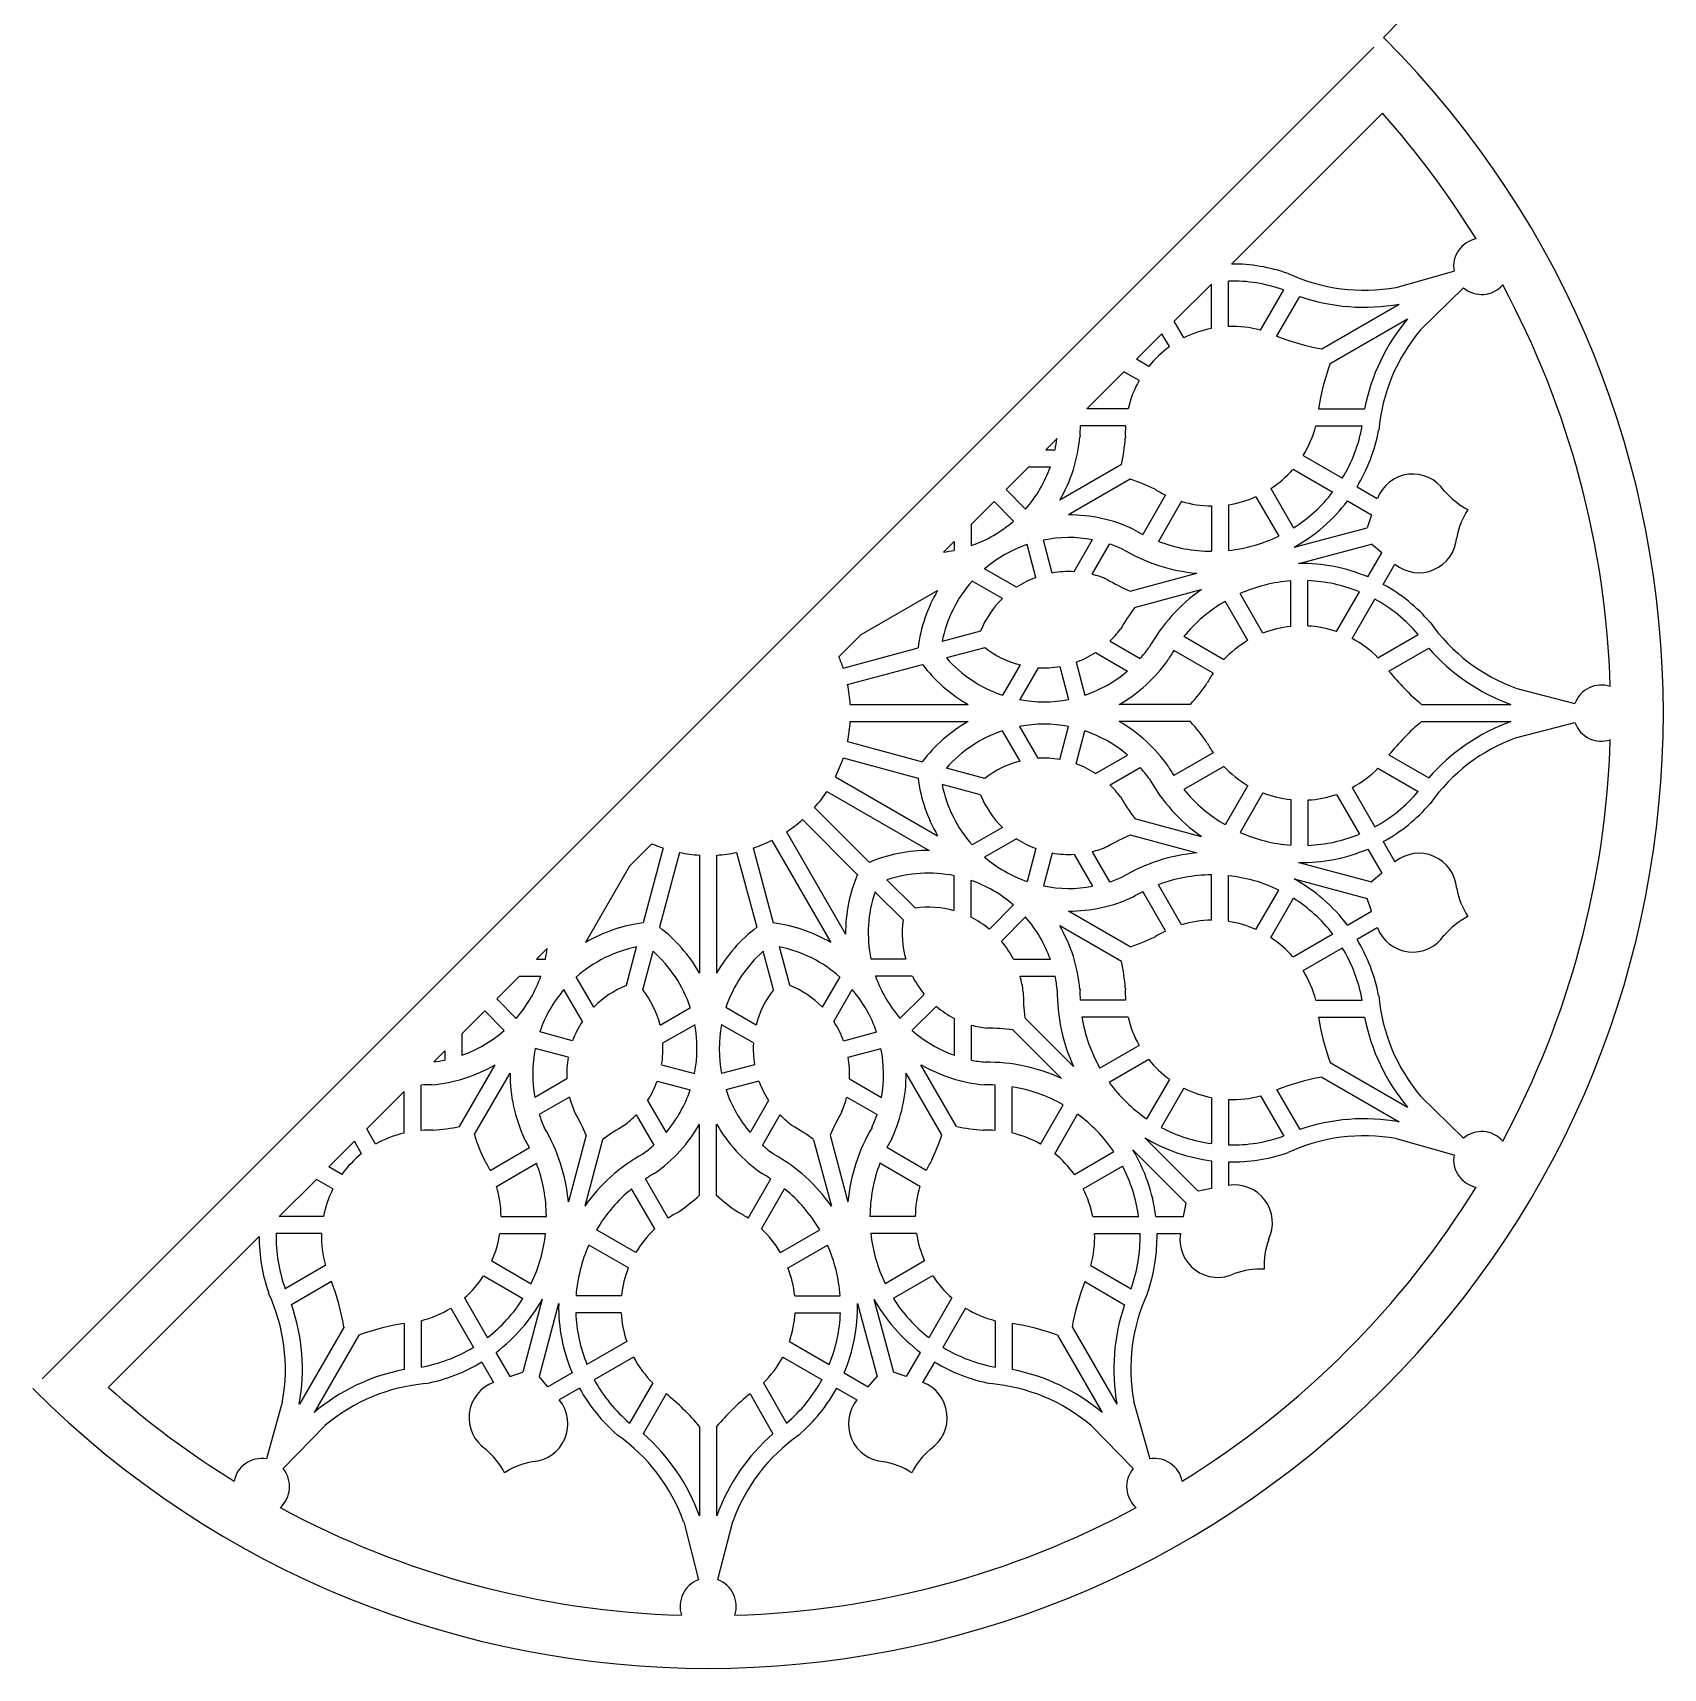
# Model space of a CAD drawing. Extents: x 46 to 293, y -4 to 243.
# Drawn here: x 169.5 to 293.3, y -4 to 120.1 of the extents above; entities that cross this region are included whole.
import ezdxf

# ---------------------------------------------------------------- set-up
doc = ezdxf.new("R2010")
doc.units = 0
doc.layers.get('0').update_dxf_attribs({"linetype": 'CONTINUOUS'})

msp = doc.modelspace()

# ---------------------------------------------------------------- linework, layer by layer
for p, q in [((271.34, 118.99), (170.27, 17.92)), ((271.99, 113.98), (260.54, 102.53)), ((273.03, 100.75), (277.42, 101.98)), ((259.02, 101.01), (256.19, 98.19)), ((259.02, 97.65), (259.02, 101.01)), ((260.31, 97.8), (260.31, 101.24)), ((262.74, 97.51), (264.5, 100.56)), ((274.89, 97.53), (278.15, 100.72)), ((263.96, 97.04), (265.71, 100.07)), ((267.38, 96.09), (273.26, 99.48)), ((256.92, 96.93), (256.19, 98.19)), ((268.03, 94.97), (273.9, 98.36)), ((255.25, 97.24), (253.31, 95.3)), ((255.82, 96.26), (255.25, 97.24)), ((252.37, 94.36), (249.54, 91.53)), ((253.52, 93.69), (252.37, 94.36)), ((254.25, 94.76), (253.31, 95.3)), ((252.68, 91.53), (249.54, 91.53)), ((267.14, 91.53), (270.63, 91.53)), ((252.49, 90.24), (249.04, 90.24)), ((266.94, 90.24), (270.46, 90.24)), ((247.29, 89.28), (246.44, 88.43)), ((246.44, 88.43), (247.15, 88.43)), ((245.15, 87.14), (243.42, 85.41)), ((245.15, 87.14), (246.79, 87.14)), ((252.19, 87.32), (247.5, 84.61)), ((265.2, 86.95), (268.22, 85.21)), ((265.97, 87.99), (268.95, 86.27)), ((252.83, 86.2), (248.15, 83.49)), ((242.51, 84.5), (240.78, 82.77)), ((242.51, 84.5), (243.99, 83.02)), ((243.42, 85.41), (244.9, 83.93)), ((255.52, 85), (253.79, 82.01)), ((256.73, 84.52), (254.98, 81.48)), ((262.39, 84.87), (264.12, 81.88)), ((263.52, 85.49), (265.25, 82.51)), ((269.34, 84.56), (271.17, 83.5)), ((270.07, 85.63), (271.6, 84.74)), ((259.02, 84.17), (259.02, 80.73)), ((260.31, 84.26), (260.31, 80.8)), ((271.17, 83.5), (270.82, 82.52)), ((240.78, 82.77), (240.78, 81.16)), ((265.3, 81.04), (270.82, 82.52)), ((239.49, 81.48), (238.68, 80.67)), ((239.49, 81.48), (239.49, 80.8)), ((245.68, 78.74), (245.01, 81.24)), ((246.93, 79.08), (246.26, 81.58)), ((248.58, 79.19), (249.98, 81.61)), ((249.95, 78.98), (251.28, 81.28)), ((265.63, 79.8), (271.16, 81.28)), ((271.95, 80.61), (271.16, 81.28)), ((270.89, 78.78), (271.95, 80.61)), ((272.05, 78.21), (272.94, 79.75)), ((243.14, 77.14), (240.84, 78.46)), ((244.22, 78), (241.79, 79.4)), ((252.85, 77.71), (257.91, 79.06)), ((265.03, 75.03), (265.03, 78.48)), ((266.32, 75.06), (266.32, 78.5)), ((232.43, 74.42), (238.22, 77.76)), ((253.18, 76.46), (258.24, 77.82)), ((262.92, 74.51), (261.19, 77.52)), ((268.5, 74.63), (270.24, 77.65)), ((269.69, 74.12), (271.41, 77.1)), ((261.76, 73.95), (260.04, 76.93)), ((241.47, 74.66), (238.56, 73.88)), ((232.43, 74.42), (230.73, 72.72)), ((231.05, 71.87), (236.74, 73.39)), ((241.81, 73.41), (238.89, 72.63)), ((251.31, 73.91), (253.61, 72.58)), ((259.95, 72.5), (256.92, 74.26)), ((271.65, 72.65), (274.7, 74.41)), ((272.47, 71.63), (275.5, 73.38)), ((231.39, 70.62), (237.07, 72.14)), ((244.49, 72.1), (243.16, 69.8)), ((248.74, 72.31), (249.41, 69.81)), ((250.22, 73.05), (252.65, 71.64)), ((259.14, 71.48), (256.15, 73.21)), ((245.85, 71.89), (244.46, 69.47)), ((247.49, 71.98), (248.16, 69.48)), ((282.18, 70.31), (286.6, 69.18)), ((231.59, 69.1), (240.54, 69.1)), ((257.42, 69.1), (252, 69.1)), ((274.96, 69.1), (281.74, 69.1)), ((231.59, 67.81), (240.54, 67.81)), ((244.49, 64.81), (243.16, 67.1)), ((245.85, 65.02), (244.46, 67.44)), ((247.49, 64.93), (248.16, 67.43)), ((248.74, 64.6), (249.41, 67.1)), ((257.42, 67.81), (252, 67.81)), ((274.96, 67.81), (281.74, 67.81)), ((282.18, 66.6), (286.6, 67.73)), ((231.39, 66.29), (237.07, 64.76)), ((231.05, 65.04), (236.74, 63.52)), ((250.22, 63.86), (252.65, 65.26)), ((259.14, 65.42), (256.15, 63.7)), ((272.47, 65.27), (275.5, 63.53)), ((230.47, 63.62), (238.22, 59.14)), ((241.81, 63.49), (238.89, 64.27)), ((251.31, 63), (253.61, 64.33)), ((259.95, 64.4), (256.92, 62.65)), ((271.65, 64.26), (274.7, 62.5)), ((229.82, 62.5), (237.58, 58.03)), ((241.47, 62.25), (238.56, 63.03)), ((261.76, 62.96), (260.04, 59.98)), ((262.92, 62.39), (261.19, 59.39)), ((268.5, 62.27), (270.24, 59.26)), ((269.69, 62.79), (271.41, 59.81)), ((228.89, 61.29), (233.05, 57.12)), ((265.03, 61.88), (265.03, 58.43)), ((266.32, 61.85), (266.32, 58.41)), ((227.97, 60.37), (232.13, 56.21)), ((243.14, 59.77), (240.84, 58.44)), ((253.18, 60.45), (258.24, 59.09)), ((216.54, 58.53), (214.84, 56.83)), ((225.64, 58.79), (230.12, 51.04)), ((226.76, 59.44), (231.23, 51.68)), ((244.22, 58.9), (241.79, 57.51)), ((252.85, 59.2), (257.91, 57.84)), ((272.05, 58.7), (272.94, 57.16)), ((217.39, 58.21), (215.87, 52.52)), ((218.64, 57.87), (217.12, 52.19)), ((220.16, 57.67), (220.16, 48.72)), ((221.45, 57.67), (221.45, 48.72)), ((222.97, 57.87), (224.5, 52.19)), ((224.22, 58.21), (225.74, 52.52)), ((245.68, 58.16), (245.01, 55.66)), ((246.93, 57.82), (246.26, 55.33)), ((248.58, 57.72), (249.98, 55.3)), ((249.95, 57.93), (251.28, 55.63)), ((265.63, 57.11), (271.16, 55.63)), ((270.89, 58.13), (271.95, 56.3)), ((214.84, 56.83), (211.5, 51.04)), ((239.49, 53.46), (239.49, 56.11)), ((259.02, 52.74), (259.02, 56.18)), ((260.31, 52.65), (260.31, 56.11)), ((265.3, 55.87), (270.82, 54.38)), ((271.95, 56.3), (271.16, 55.63)), ((235.6, 52.75), (233.47, 54.88)), ((236.51, 53.66), (234.38, 55.79)), ((240.78, 52.96), (240.78, 55.75)), ((255.52, 51.91), (253.79, 54.9)), ((256.73, 52.39), (254.98, 55.42)), ((262.39, 52.03), (264.12, 55.02)), ((242.16, 52.06), (243.99, 53.89)), ((252.83, 50.71), (248.15, 53.41)), ((263.52, 51.42), (265.25, 54.4)), ((269.34, 52.35), (271.17, 53.41)), ((271.17, 53.41), (270.82, 54.38)), ((243.07, 51.15), (244.9, 52.98)), ((252.19, 49.59), (247.5, 52.3)), ((270.07, 51.28), (271.6, 52.17)), ((265.2, 49.96), (268.22, 51.7)), ((208.59, 50.58), (207.78, 49.77)), ((207.78, 49.77), (208.46, 49.77)), ((214.6, 47.79), (215.38, 50.7)), ((215.85, 47.45), (216.63, 50.37)), ((225.77, 47.45), (224.98, 50.37)), ((227.01, 47.79), (226.23, 50.7)), ((235.8, 49.77), (233.15, 49.77)), ((243.99, 49.77), (246.79, 49.77)), ((265.97, 48.92), (268.95, 50.64)), ((206.49, 48.48), (204.76, 46.75)), ((206.49, 48.48), (208.1, 48.48)), ((212.12, 46.12), (210.8, 48.42)), ((229.49, 46.12), (230.82, 48.42)), ((236.3, 48.48), (233.51, 48.48)), ((244.49, 48.48), (247.15, 48.48)), ((211.26, 45.04), (209.86, 47.47)), ((230.36, 45.04), (231.75, 47.47)), ((204.76, 46.75), (206.24, 45.27)), ((217.16, 44.77), (219.46, 46.1)), ((224.45, 44.77), (222.15, 46.1)), ((237.2, 47.1), (235.37, 45.27)), ((238.11, 46.19), (236.28, 44.36)), ((252.49, 46.66), (249.04, 46.66)), ((266.94, 46.66), (270.46, 46.66)), ((203.85, 45.84), (202.12, 44.11)), ((203.85, 45.84), (205.33, 44.36)), ((217.37, 43.41), (219.79, 44.8)), ((224.24, 43.41), (221.82, 44.8)), ((239.49, 45.27), (239.49, 42.47)), ((240.78, 44.77), (240.78, 42.11)), ((244.84, 45.33), (248.54, 41.63)), ((252.68, 45.37), (249.18, 45.37)), ((267.14, 45.37), (270.63, 45.37)), ((202.12, 44.11), (202.12, 42.47)), ((210.52, 43.58), (208.02, 44.25)), ((231.1, 43.58), (233.6, 44.25)), ((243.93, 44.42), (247.63, 40.72)), ((200.83, 42.82), (199.98, 41.97)), ((200.83, 42.82), (200.83, 42.11)), ((210.18, 42.33), (207.68, 43)), ((231.43, 42.33), (233.93, 43)), ((253.52, 43.22), (250.54, 41.5)), ((201.94, 37.07), (204.65, 41.76)), ((203.06, 36.43), (205.77, 41.11)), ((217.28, 41.76), (219.78, 41.09)), ((224.33, 41.76), (221.83, 41.09)), ((238.55, 36.43), (235.85, 41.11)), ((239.67, 37.07), (236.96, 41.76)), ((254.25, 42.15), (251.25, 40.41)), ((268.03, 41.94), (273.9, 38.54)), ((199.02, 36.77), (199.02, 40.22)), ((210.07, 40.68), (207.65, 39.28)), ((216.95, 40.52), (219.45, 39.85)), ((224.66, 40.52), (222.16, 39.85)), ((231.54, 40.68), (233.96, 39.28)), ((242.6, 36.77), (242.6, 40.22)), ((243.89, 36.58), (243.89, 40.08)), ((255.82, 40.65), (254.09, 37.66)), ((256.92, 39.98), (255.2, 37)), ((263.96, 39.87), (265.71, 36.84)), ((267.38, 40.82), (273.26, 37.43)), ((197.73, 39.72), (194.9, 36.89)), ((197.73, 36.58), (197.73, 39.72)), ((210.28, 39.31), (207.98, 37.98)), ((216.21, 39.04), (217.62, 36.61)), ((225.4, 39.04), (224, 36.61)), ((231.33, 39.31), (233.63, 37.98)), ((246.04, 35.74), (247.76, 38.72)), ((259.02, 39.26), (259.02, 35.77)), ((260.31, 39.11), (260.31, 35.67)), ((262.74, 39.4), (264.5, 36.35)), ((274.89, 39.38), (278.15, 36.19)), ((215.35, 37.95), (216.68, 35.65)), ((220.16, 31.84), (220.16, 37.26)), ((221.45, 31.84), (221.45, 37.26)), ((226.26, 37.95), (224.93, 35.65)), ((247.11, 35.01), (248.85, 38.01)), ((195.57, 35.74), (194.9, 36.89)), ((211.55, 36.41), (210.2, 31.35)), ((212.8, 36.07), (211.44, 31.02)), ((228.81, 36.07), (230.17, 31.02)), ((230.06, 36.41), (231.41, 31.35)), ((253.95, 36.22), (258, 32.17)), ((273.03, 36.16), (277.42, 34.93)), ((193.96, 35.95), (192.02, 34.01)), ((194.5, 35.01), (193.96, 35.95)), ((204.26, 33.74), (207.25, 35.47)), ((237.35, 33.74), (234.36, 35.47)), ((248.61, 33.44), (251.6, 35.17)), ((253.04, 35.31), (257.09, 31.26)), ((193, 33.44), (192.02, 34.01)), ((204.74, 32.53), (207.78, 34.28)), ((236.87, 32.53), (233.84, 34.28)), ((249.28, 32.34), (252.26, 34.06)), ((259.02, 34.47), (259.02, 32.36)), ((260.31, 34.38), (260.31, 32.6)), ((191.07, 33.06), (188.25, 30.24)), ((192.33, 32.34), (191.07, 33.06)), ((216.76, 29.31), (215, 32.34)), ((217.78, 30.12), (216.05, 33.11)), ((223.84, 30.12), (225.56, 33.11)), ((224.86, 29.31), (226.61, 32.34)), ((259.02, 32.36), (258, 32.17)), ((256.9, 30.24), (257.09, 31.26)), ((191.61, 30.24), (188.25, 30.24)), ((205.09, 30.24), (208.53, 30.24)), ((236.52, 30.24), (233.08, 30.24)), ((250, 30.24), (253.49, 30.24)), ((254.79, 30.24), (256.9, 30.24)), ((186.73, 28.72), (175.28, 17.27)), ((191.46, 28.95), (188.02, 28.95)), ((205, 28.95), (208.46, 28.95)), ((215.31, 27.5), (212.33, 29.22)), ((226.3, 27.5), (229.28, 29.22)), ((236.61, 28.95), (233.15, 28.95)), ((250.15, 28.95), (253.59, 28.95)), ((254.88, 28.95), (256.66, 28.95)), ((214.75, 26.34), (211.74, 28.07)), ((226.87, 26.34), (229.87, 28.07)), ((191.75, 26.52), (188.7, 24.76)), ((204.39, 26.87), (207.38, 25.14)), ((237.23, 26.87), (234.24, 25.14)), ((249.86, 26.52), (252.91, 24.76)), ((192.22, 25.3), (189.19, 23.55)), ((203.77, 25.74), (206.75, 24.01)), ((237.84, 25.74), (234.86, 24.01)), ((249.39, 25.3), (252.42, 23.55)), ((202.31, 24.06), (204.05, 21.04)), ((208.22, 23.96), (206.74, 18.44)), ((209.46, 23.63), (207.98, 18.1)), ((214.23, 24.23), (210.78, 24.23)), ((227.38, 24.23), (230.83, 24.23)), ((232.15, 23.63), (233.63, 18.1)), ((233.39, 23.96), (234.88, 18.44)), ((239.3, 24.06), (237.56, 21.04)), ((201.27, 23.29), (202.99, 20.31)), ((214.2, 22.94), (210.76, 22.94)), ((227.41, 22.94), (230.85, 22.94)), ((240.34, 23.29), (238.62, 20.31)), ((193.17, 21.88), (189.78, 16)), ((194.29, 21.23), (190.9, 15.36)), ((197.73, 22.12), (197.73, 18.63)), ((199.02, 22.32), (199.02, 18.8)), ((242.6, 22.32), (242.6, 18.8)), ((243.89, 22.12), (243.89, 18.63)), ((247.32, 21.23), (250.72, 15.36)), ((248.44, 21.88), (251.83, 16)), ((204.7, 19.92), (205.76, 18.09)), ((214.63, 20.76), (211.61, 19.02)), ((226.98, 20.76), (230, 19.02)), ((236.91, 19.92), (235.85, 18.09)), ((203.63, 19.19), (204.52, 17.65)), ((215.14, 19.57), (212.16, 17.85)), ((226.47, 19.57), (229.45, 17.85)), ((237.98, 19.19), (237.09, 17.65)), ((205.76, 18.09), (206.74, 18.44)), ((208.65, 17.31), (207.98, 18.1)), ((210.48, 18.37), (208.65, 17.31)), ((216.61, 17.61), (214.85, 14.56)), ((225, 17.61), (226.76, 14.56)), ((231.13, 18.37), (232.96, 17.31)), ((232.96, 17.31), (233.63, 18.1)), ((235.85, 18.09), (234.88, 18.44)), ((188.51, 16.23), (187.28, 11.84)), ((211.05, 17.21), (209.51, 16.32)), ((217.63, 16.79), (215.88, 13.76)), ((223.99, 16.79), (225.73, 13.76)), ((230.56, 17.21), (232.1, 16.32)), ((253.1, 16.23), (254.33, 11.84)), ((191.73, 14.37), (188.54, 11.11)), ((220.16, 14.3), (220.16, 7.52)), ((221.45, 14.3), (221.45, 7.52)), ((249.88, 14.37), (253.07, 11.11)), ((218.95, 7.08), (220.08, 2.66)), ((222.66, 7.08), (221.53, 2.66))]:
    msp.add_line(p, q)
for centre, radius, start, end in [((220.81, 170.98), 72.5, 315, 135), ((220.81, 68.45), 72.5, 225, 45), ((220.81, 68.45), 68.5, 31.6876, 41.6524), ((279.52, 102.35), 2.13, 101.4226, 190.0131), ((260.58, 89.69), 12.84, 70.7148, 90.1836), ((270.6, 114.24), 13.7, 245.0647, 280.209), ((260.58, 89.69), 11.55, 70.1693, 91.3561), ((279.52, 102.35), 2.13, 229.9869, 318.5774), ((220.81, 68.45), 68.5, 1.6876, 28.3124), ((270.6, 114.24), 14.99, 250.9483, 280.209), ((285.35, 88.69), 14.99, 139.791, 169.0517), ((260.58, 89.69), 8.11, 101.1079, 116.8259), ((260.58, 89.69), 8.11, 74.5603, 91.9311), ((270.6, 114.24), 18.43, 248.8868, 259.9387), ((285.35, 88.69), 13.7, 139.791, 174.9353), ((260.58, 89.69), 8.11, 125.9459, 141.3211), ((285.35, 88.69), 18.43, 160.0613, 171.1132), ((260.58, 89.69), 8.11, 150.4619, 166.8625), ((237.52, 90.43), 11.55, 329.7379, 354.9785), ((260.58, 89.69), 11.55, 177.2494, 181.3224), ((260.58, 89.69), 8.11, 176.0819, 182.4634), ((259.08, 92.28), 8.11, 328.0689, 345.4397), ((259.08, 92.28), 11.55, 328.6439, 349.8307), ((259.08, 92.28), 12.84, 328.7801, 349.2852), ((237.52, 90.43), 9.83, 348.2371, 353.2607), ((237.52, 90.43), 14.99, 348.0016, 355.8179), ((237.52, 90.43), 9.83, 318.6094, 340.4261), ((259.08, 92.28), 8.11, 303.1741, 318.8921), ((248.2, 71.94), 14.99, 64.1821, 71.9984), ((274.29, 83.72), 2.87, 33.846, 159.3293), ((259.08, 92.28), 8.11, 237.5366, 243.9181), ((259.08, 92.28), 8.11, 253.1375, 269.5381), ((259.08, 92.28), 8.11, 278.6789, 294.0541), ((259.08, 92.28), 11.55, 302.2286, 322.2238), ((259.08, 92.28), 12.84, 298.9244, 323.0089), ((281, 88.92), 5.62, 219.8153, 243.2532), ((248.2, 71.94), 11.55, 65.0215, 90.2621), ((283.17, 80.82), 5.62, 146.7468, 170.1847), ((237.52, 90.43), 9.83, 289.3483, 311.0891), ((259.08, 92.28), 11.55, 238.6776, 242.7506), ((237.52, 90.43), 9.83, 276.7393, 281.5457), ((248.2, 71.94), 9.83, 108.9109, 130.6517), ((248.2, 71.94), 9.83, 79.5739, 101.3906), ((248.2, 71.94), 9.83, 65.5352, 71.7629), ((259.08, 92.28), 13.27, 239.1198, 264.9135), ((259.08, 92.28), 11.55, 249.1851, 269.6756), ((259.08, 92.28), 11.55, 276.0834, 295.828), ((274.76, 81.97), 2.87, 230.6707, 356.154), ((265.87, 66.96), 12.84, 66.9911, 91.0756), ((248.2, 71.94), 9.83, 138.4543, 168.6404), ((248.2, 71.94), 7.25, 110.3051, 123.3125), ((248.2, 71.94), 7.25, 87.0108, 100.1043), ((248.2, 71.94), 7.25, 66.5403, 76.0429), ((259.08, 92.28), 15.85, 239.705, 246.8458), ((265.87, 66.96), 11.55, 94.172, 113.9166), ((265.87, 66.96), 11.55, 67.7762, 87.7714), ((265.87, 66.96), 12.84, 40.7148, 61.2199), ((248.2, 71.94), 11.55, 149.7379, 172.7955), ((248.2, 71.94), 7.25, 134.257, 157.9944), ((265.87, 66.96), 13.27, 125.0865, 150.8802), ((265.87, 66.96), 11.55, 40.1693, 61.3561), ((265.87, 66.96), 15.85, 143.1542, 150.295), ((265.87, 66.96), 11.55, 120.3244, 140.8149), ((246.27, 79.13), 7.25, 313.9571, 323.4597), ((265.87, 66.96), 8.11, 95.9459, 111.3211), ((265.87, 66.96), 8.11, 71.1079, 86.8259), ((286.82, 83.21), 13.7, 215.0647, 250.209), ((246.27, 79.13), 7.25, 232.0056, 255.743), ((246.27, 79.13), 9.83, 318.2371, 324.4648), ((265.87, 66.96), 8.11, 120.4619, 136.8625), ((265.87, 66.96), 8.11, 44.5603, 61.9311), ((286.82, 83.21), 14.99, 220.9483, 250.209), ((220.81, 68.45), 10.8, 18.4227, 23.2652), ((246.27, 79.13), 11.55, 217.2045, 240.2621), ((246.27, 79.13), 9.83, 221.3596, 251.5457), ((246.27, 79.13), 7.25, 289.8957, 302.9892), ((246.27, 79.13), 11.55, 299.7379, 324.9785), ((265.87, 66.96), 11.55, 147.2494, 151.3224), ((246.27, 79.13), 7.25, 266.6875, 279.6949), ((246.27, 79.13), 9.83, 288.6094, 310.4261), ((265.87, 66.96), 8.11, 146.0819, 152.4634), ((286.82, 83.21), 18.43, 218.8868, 229.9387), ((220.81, 68.45), 10.8, 3.4227, 11.5773), ((246.27, 79.13), 14.99, 318.0016, 325.8179), ((288.6, 68.45), 2.13, 71.4226, 160.0131), ((246.27, 79.13), 9.83, 259.3483, 281.0891), ((220.81, 68.45), 10.8, 348.4227, 356.5773), ((246.27, 57.78), 11.55, 119.7379, 142.7955), ((246.27, 57.78), 9.83, 108.4543, 138.6404), ((246.27, 57.78), 9.83, 78.9109, 100.6517), ((246.27, 57.78), 9.83, 49.5739, 71.3906), ((246.27, 57.78), 11.55, 35.0215, 60.2621), ((246.27, 57.78), 14.99, 34.1821, 41.9984), ((286.82, 53.7), 18.43, 130.0613, 141.1132), ((286.82, 53.7), 14.99, 109.791, 139.0517), ((288.6, 68.45), 2.13, 199.9869, 288.5774), ((265.87, 69.95), 8.11, 207.5366, 213.9181), ((286.82, 53.7), 13.7, 109.791, 144.9353), ((220.81, 68.45), 68.5, 331.6876, 358.3124), ((220.81, 68.45), 10.8, 333.4227, 341.5773), ((246.27, 57.78), 7.25, 104.257, 127.9944), ((246.27, 57.78), 7.25, 80.3051, 93.3125), ((246.27, 57.78), 7.25, 57.0108, 70.1043), ((248.2, 64.97), 11.55, 187.2045, 210.2621), ((246.27, 57.78), 9.83, 35.5352, 41.7629), ((265.87, 69.95), 13.27, 209.1198, 234.9135), ((265.87, 69.95), 11.55, 208.6776, 212.7506), ((265.87, 69.95), 8.11, 223.1375, 239.5381), ((265.87, 69.95), 8.11, 298.0689, 315.4397), ((220.81, 68.45), 10.8, 318.4227, 326.5773), ((248.2, 64.97), 9.83, 191.3596, 221.5457), ((248.2, 64.97), 7.25, 202.0056, 225.743), ((246.27, 57.78), 7.25, 36.5403, 46.0429), ((265.87, 69.95), 15.85, 209.705, 216.8458), ((265.87, 69.95), 11.55, 219.1851, 239.6756), ((265.87, 69.95), 8.11, 248.6789, 264.0541), ((265.87, 69.95), 8.11, 273.1741, 288.8921), ((265.87, 69.95), 11.55, 298.6439, 319.8307), ((265.87, 69.95), 12.84, 298.7801, 319.2852), ((220.81, 68.45), 10.8, 303.4227, 311.5773), ((220.81, 68.45), 10.8, 246.7348, 251.5773), ((220.81, 68.45), 10.8, 288.4227, 296.5773), ((248.2, 64.97), 7.25, 236.6875, 249.6949), ((259.08, 44.62), 15.85, 113.1542, 120.295), ((265.87, 69.95), 11.55, 246.0834, 265.828), ((265.87, 69.95), 11.55, 272.2286, 292.2238), ((220.81, 68.45), 10.8, 258.4227, 266.5773), ((220.81, 68.45), 10.8, 273.4227, 281.5773), ((237.52, 46.47), 11.55, 89.7379, 112.7955), ((248.2, 64.97), 9.83, 229.3483, 251.0891), ((248.2, 64.97), 7.25, 259.8957, 272.9892), ((248.2, 64.97), 7.25, 283.9571, 293.4597), ((259.08, 44.62), 13.27, 95.0865, 120.8802), ((265.87, 69.95), 12.84, 268.9244, 293.0089), ((274.76, 54.94), 2.87, 3.846, 129.3293), ((242.79, 51.74), 11.55, 157.2045, 180.2621), ((237.52, 46.47), 9.83, 78.4543, 108.6404), ((248.2, 64.97), 9.83, 288.2371, 294.4648), ((259.08, 44.62), 11.55, 90.3244, 110.8149), ((259.08, 44.62), 11.55, 64.172, 83.9166), ((259.08, 44.62), 12.84, 36.9911, 61.0756), ((242.79, 51.74), 9.83, 161.3596, 191.5457), ((237.52, 46.47), 9.83, 48.9109, 70.6517), ((248.2, 64.97), 9.83, 258.6094, 280.4261), ((259.08, 44.62), 11.55, 117.2494, 121.3224), ((283.17, 56.09), 5.62, 189.8153, 213.2532), ((237.52, 46.47), 7.25, 74.257, 97.9944), ((248.2, 64.97), 11.55, 269.7379, 294.9785), ((259.08, 44.62), 11.55, 37.7762, 57.7714), ((217.32, 41.06), 11.55, 97.2045, 120.2621), ((210.13, 42.99), 11.55, 29.7379, 52.7955), ((231.48, 42.99), 11.55, 127.2045, 150.2621), ((224.29, 41.06), 11.55, 59.7379, 82.7955), ((242.79, 51.74), 7.25, 172.0056, 195.743), ((237.52, 46.47), 7.25, 50.3051, 63.3125), ((237.52, 46.47), 9.83, 19.5739, 41.3906), ((237.52, 46.47), 11.55, 5.0215, 30.2621), ((259.08, 44.62), 8.11, 90.4619, 106.8625), ((259.08, 44.62), 8.11, 65.9459, 81.3211), ((274.29, 53.18), 2.87, 200.6707, 326.154), ((281, 47.98), 5.62, 116.7468, 140.1847), ((237.52, 46.47), 7.25, 27.0108, 40.1043), ((248.2, 64.97), 14.99, 288.0016, 295.8179), ((259.08, 44.62), 8.11, 116.0819, 122.4634), ((259.08, 44.62), 8.11, 41.1079, 56.8259), ((259.08, 44.62), 12.84, 10.7148, 31.2199), ((198.83, 51.74), 9.83, 348.4543, 353.2607), ((217.32, 41.06), 9.83, 101.3596, 131.5457), ((210.13, 42.99), 9.83, 18.4543, 48.6404), ((231.48, 42.99), 9.83, 131.3596, 161.5457), ((224.29, 41.06), 9.83, 48.4543, 78.6404), ((259.08, 44.62), 11.55, 10.1693, 31.3561), ((198.83, 51.74), 9.83, 318.9109, 340.6517), ((242.79, 51.74), 9.83, 199.3483, 221.0891), ((242.79, 51.74), 7.25, 206.6875, 219.6949), ((237.52, 46.47), 7.25, 6.5403, 16.0429), ((237.52, 46.47), 9.83, 5.5352, 11.7629), ((237.52, 46.47), 14.99, 4.1821, 11.9984), ((259.08, 44.62), 8.11, 14.5603, 31.9311), ((217.32, 41.06), 9.83, 139.3483, 161.0891), ((217.32, 41.06), 7.25, 112.0056, 135.743), ((210.13, 42.99), 7.25, 14.257, 37.9944), ((231.48, 42.99), 7.25, 142.0056, 165.743), ((224.29, 41.06), 7.25, 44.257, 67.9944), ((224.29, 41.06), 9.83, 18.9109, 40.6517), ((260.58, 47.22), 15.85, 179.705, 186.8458), ((260.58, 47.22), 13.27, 179.1198, 204.9135), ((260.58, 47.22), 11.55, 178.6776, 182.7506), ((260.58, 47.22), 8.11, 177.5366, 183.9181), ((242.79, 51.74), 7.25, 229.8957, 242.9892), ((285.35, 48.22), 13.7, 185.0647, 220.209), ((217.32, 41.06), 7.25, 146.6875, 159.6949), ((210.13, 42.99), 9.83, 348.9109, 10.6517), ((231.48, 42.99), 9.83, 169.3483, 191.0891), ((224.29, 41.06), 7.25, 20.3051, 33.3125), ((242.79, 51.74), 7.25, 253.9571, 263.4597), ((260.58, 47.22), 11.55, 189.1851, 209.6756), ((260.58, 47.22), 8.11, 193.1375, 209.5381), ((285.35, 48.22), 18.43, 188.8868, 199.9387), ((285.35, 48.22), 14.99, 190.9483, 220.209), ((198.83, 51.74), 9.83, 289.5739, 311.3906), ((242.79, 51.74), 9.83, 228.6094, 250.4261), ((242.04, 28.68), 15.85, 83.1542, 90.295), ((217.32, 41.06), 9.83, 168.6094, 190.4261), ((217.32, 41.06), 7.25, 169.8957, 182.9892), ((210.13, 42.99), 7.25, 350.3051, 3.3125), ((231.48, 42.99), 7.25, 176.6875, 189.6949), ((224.29, 41.06), 7.25, 357.0108, 10.1043), ((224.29, 41.06), 9.83, 349.5739, 11.3906), ((198.83, 51.74), 11.55, 275.0215, 300.2621), ((198.83, 51.74), 9.83, 276.7393, 281.7629), ((217.32, 41.06), 11.55, 179.7379, 204.9785), ((224.29, 41.06), 11.55, 335.0215, 0.2621), ((242.79, 51.74), 11.55, 239.7379, 264.9785), ((242.79, 51.74), 9.83, 258.2371, 264.4648), ((242.04, 28.68), 13.27, 65.0865, 90.8802), ((260.58, 47.22), 8.11, 218.6789, 234.0541), ((199.57, 28.68), 11.55, 88.6776, 92.7506), ((210.13, 42.99), 7.25, 327.0108, 340.1043), ((210.13, 42.99), 9.83, 319.5739, 341.3906), ((231.48, 42.99), 9.83, 198.6094, 220.4261), ((231.48, 42.99), 7.25, 199.8957, 212.9892), ((242.04, 28.68), 11.55, 87.2494, 91.3224), ((242.04, 28.68), 11.55, 60.3244, 80.8149), ((260.58, 47.22), 11.55, 216.0834, 235.828), ((260.58, 47.22), 8.11, 243.1741, 258.8921), ((270.6, 22.67), 18.43, 100.0613, 111.1132), ((217.32, 41.06), 7.25, 193.9571, 203.4597), ((224.29, 41.06), 7.25, 336.5403, 346.0429), ((260.58, 47.22), 8.11, 268.0689, 285.4397), ((217.32, 41.06), 9.83, 198.2371, 204.4648), ((196.98, 30.18), 15.85, 23.1542, 30.295), ((210.13, 42.99), 7.25, 306.5403, 316.0429), ((210.13, 42.99), 11.55, 305.0215, 330.2621), ((231.48, 42.99), 11.55, 209.7379, 234.9785), ((231.48, 42.99), 7.25, 223.9571, 233.4597), ((244.64, 30.18), 15.85, 149.705, 156.8458), ((224.29, 41.06), 9.83, 335.5352, 341.7629), ((242.04, 28.68), 11.55, 34.172, 53.9166), ((270.6, 22.67), 14.99, 79.791, 109.0517), ((199.57, 28.68), 8.11, 103.1375, 119.5381), ((199.57, 28.68), 8.11, 87.5366, 93.9181), ((198.83, 51.74), 14.99, 274.1821, 281.9984), ((217.32, 41.06), 14.99, 198.0016, 205.8179), ((196.98, 30.18), 11.55, 27.2494, 31.3224), ((196.98, 30.18), 13.27, 5.0865, 30.8802), ((222.3, 23.39), 15.85, 119.705, 126.8458), ((219.31, 23.39), 15.85, 53.1542, 60.295), ((244.64, 30.18), 13.27, 149.1198, 174.9135), ((244.64, 30.18), 11.55, 148.6776, 152.7506), ((224.29, 41.06), 14.99, 334.1821, 341.9984), ((242.79, 51.74), 14.99, 258.0016, 265.8179), ((242.04, 28.68), 8.11, 86.0819, 92.4634), ((242.04, 28.68), 8.11, 60.4619, 76.8625), ((260.58, 47.22), 12.84, 238.9244, 263.0089), ((260.58, 47.22), 11.55, 242.2286, 262.2238), ((260.58, 47.22), 11.55, 268.6439, 289.8307), ((270.6, 22.67), 13.7, 79.791, 114.9353), ((279.52, 34.56), 2.13, 41.4226, 130.0131), ((199.57, 28.68), 8.11, 128.6789, 144.0541), ((222.3, 23.39), 13.27, 119.1198, 144.9135), ((210.13, 42.99), 9.83, 305.5352, 311.7629), ((231.48, 42.99), 9.83, 228.2371, 234.4648), ((219.31, 23.39), 13.27, 35.0865, 60.8802), ((242.04, 28.68), 8.11, 35.9459, 51.3211), ((242.04, 28.68), 12.84, 6.9911, 31.0756), ((260.58, 47.22), 12.84, 268.7801, 289.2852), ((279.52, 34.56), 2.13, 169.9869, 258.5774), ((196.98, 30.18), 8.11, 26.0819, 32.4634), ((196.98, 30.18), 11.55, 0.3244, 20.8149), ((222.3, 23.39), 11.55, 118.6776, 122.7506), ((219.31, 23.39), 11.55, 57.2494, 61.3224), ((244.64, 30.18), 11.55, 159.1851, 179.6756), ((244.64, 30.18), 8.11, 147.5366, 153.9181), ((242.04, 28.68), 11.55, 7.7762, 27.7714), ((199.57, 28.68), 8.11, 153.1741, 168.8921), ((196.98, 30.18), 8.11, 0.4619, 16.8625), ((222.3, 23.39), 11.55, 129.1851, 149.6756), ((219.31, 23.39), 11.55, 30.3244, 50.8149), ((244.64, 30.18), 8.11, 163.1375, 179.5381), ((242.04, 28.68), 8.11, 11.1079, 26.8259), ((220.81, 68.45), 68.5, 301.6876, 328.3124), ((260.77, 29.77), 2.87, 333.846, 99.3293), ((210.13, 42.99), 14.99, 304.1821, 311.9984), ((231.48, 42.99), 14.99, 228.0016, 235.8179), ((222.3, 23.39), 8.11, 117.5366, 123.9181), ((219.31, 23.39), 8.11, 56.0819, 62.4634), ((199.57, 28.68), 12.84, 179.8164, 199.2852), ((199.57, 28.68), 11.55, 178.6439, 199.8307), ((199.57, 28.68), 8.11, 178.0689, 195.4397), ((196.98, 30.18), 8.11, 335.9459, 351.3211), ((196.98, 30.18), 11.55, 334.172, 353.9166), ((222.3, 23.39), 8.11, 133.1375, 149.5381), ((219.31, 23.39), 8.11, 30.4619, 46.8625), ((244.64, 30.18), 11.55, 186.0834, 205.828), ((244.64, 30.18), 8.11, 188.6789, 204.0541), ((242.04, 28.68), 8.11, 344.5603, 1.9311), ((242.04, 28.68), 11.55, 340.1693, 1.3561), ((242.04, 28.68), 12.84, 340.7148, 1.2199), ((259.49, 28.49), 2.87, 170.6707, 296.154), ((222.3, 23.39), 11.55, 156.0834, 175.828), ((219.31, 23.39), 11.55, 4.172, 23.9166), ((268.63, 26.56), 5.62, 159.8153, 183.2532), ((222.3, 23.39), 8.11, 158.6789, 174.0541), ((219.31, 23.39), 8.11, 5.9459, 21.3211), ((262.7, 20.63), 5.62, 86.7468, 110.1847), ((175.02, 18.66), 18.43, 10.0613, 21.1132), ((196.98, 30.18), 8.11, 311.1079, 326.8259), ((244.64, 30.18), 8.11, 213.1741, 228.8921), ((266.59, 18.66), 18.43, 158.8868, 169.9387), ((175.02, 18.66), 13.7, 349.791, 24.9353), ((196.98, 30.18), 11.55, 307.7762, 327.7714), ((196.98, 30.18), 12.84, 306.9911, 331.0756), ((222.3, 23.39), 12.84, 178.9244, 203.0089), ((219.31, 23.39), 12.84, 336.9911, 1.0756), ((244.64, 30.18), 12.84, 208.9244, 233.0089), ((244.64, 30.18), 11.55, 212.2286, 232.2238), ((266.59, 18.66), 13.7, 155.0647, 190.209), ((175.02, 18.66), 14.99, 349.791, 19.0517), ((196.98, 30.18), 8.11, 284.5603, 301.9311), ((222.3, 23.39), 11.55, 182.2286, 202.2238), ((222.3, 23.39), 8.11, 183.1741, 198.8921), ((219.31, 23.39), 8.11, 341.1079, 356.8259), ((219.31, 23.39), 11.55, 337.7762, 357.7714), ((244.64, 30.18), 8.11, 238.0689, 255.4397), ((266.59, 18.66), 14.99, 160.9483, 190.209), ((200.57, 3.91), 18.43, 98.8868, 109.9387), ((241.04, 3.91), 18.43, 70.0613, 81.1132), ((196.98, 30.18), 11.55, 280.1693, 301.3561), ((244.64, 30.18), 11.55, 238.6439, 259.8307), ((200.57, 3.91), 14.99, 100.9483, 130.209), ((196.98, 30.18), 12.84, 280.7148, 301.2199), ((222.3, 23.39), 8.11, 208.0689, 225.4397), ((219.31, 23.39), 8.11, 314.5603, 331.9311), ((244.64, 30.18), 12.84, 238.7801, 259.2852), ((241.04, 3.91), 14.99, 49.791, 79.0517), ((200.57, 3.91), 13.7, 95.0647, 130.209), ((205.53, 14.97), 2.87, 110.6707, 236.154), ((222.3, 23.39), 11.55, 208.6439, 229.8307), ((219.31, 23.39), 11.55, 310.1693, 331.3561), ((236.08, 14.97), 2.87, 303.846, 69.3293), ((241.04, 3.91), 13.7, 49.791, 84.9353), ((220.81, 68.45), 68.5, 228.3476, 238.3124), ((207.29, 14.5), 2.87, 273.846, 39.3293), ((222.3, 23.39), 12.84, 208.7801, 229.2852), ((206.05, 2.44), 18.43, 40.0613, 51.1132), ((235.56, 2.44), 18.43, 128.8868, 139.9387), ((219.31, 23.39), 12.84, 310.7148, 331.2199), ((234.32, 14.5), 2.87, 140.6707, 266.154), ((206.05, 2.44), 13.7, 19.791, 54.9353), ((206.05, 2.44), 14.99, 19.791, 49.0517), ((235.56, 2.44), 14.99, 130.9483, 160.209), ((235.56, 2.44), 13.7, 125.0647, 160.209), ((200.33, 8.26), 5.62, 26.7468, 50.1847), ((241.28, 8.26), 5.62, 129.8153, 153.2532), ((186.91, 9.74), 2.13, 79.9869, 168.5774), ((208.44, 6.09), 5.62, 99.8153, 123.2532), ((233.17, 6.09), 5.62, 56.7468, 80.1847), ((254.7, 9.74), 2.13, 11.4226, 100.0131), ((186.91, 9.74), 2.13, 311.4226, 40.0131), ((254.7, 9.74), 2.13, 139.9869, 228.5774), ((220.81, 68.45), 68.5, 241.6876, 268.3124), ((220.81, 68.45), 68.5, 271.6876, 298.3124), ((220.81, 0.66), 2.13, 109.9869, 198.5774), ((220.81, 0.66), 2.13, 341.4226, 70.0131)]:
    msp.add_arc(centre, radius, start, end)

doc.saveas('drawing.dxf')
